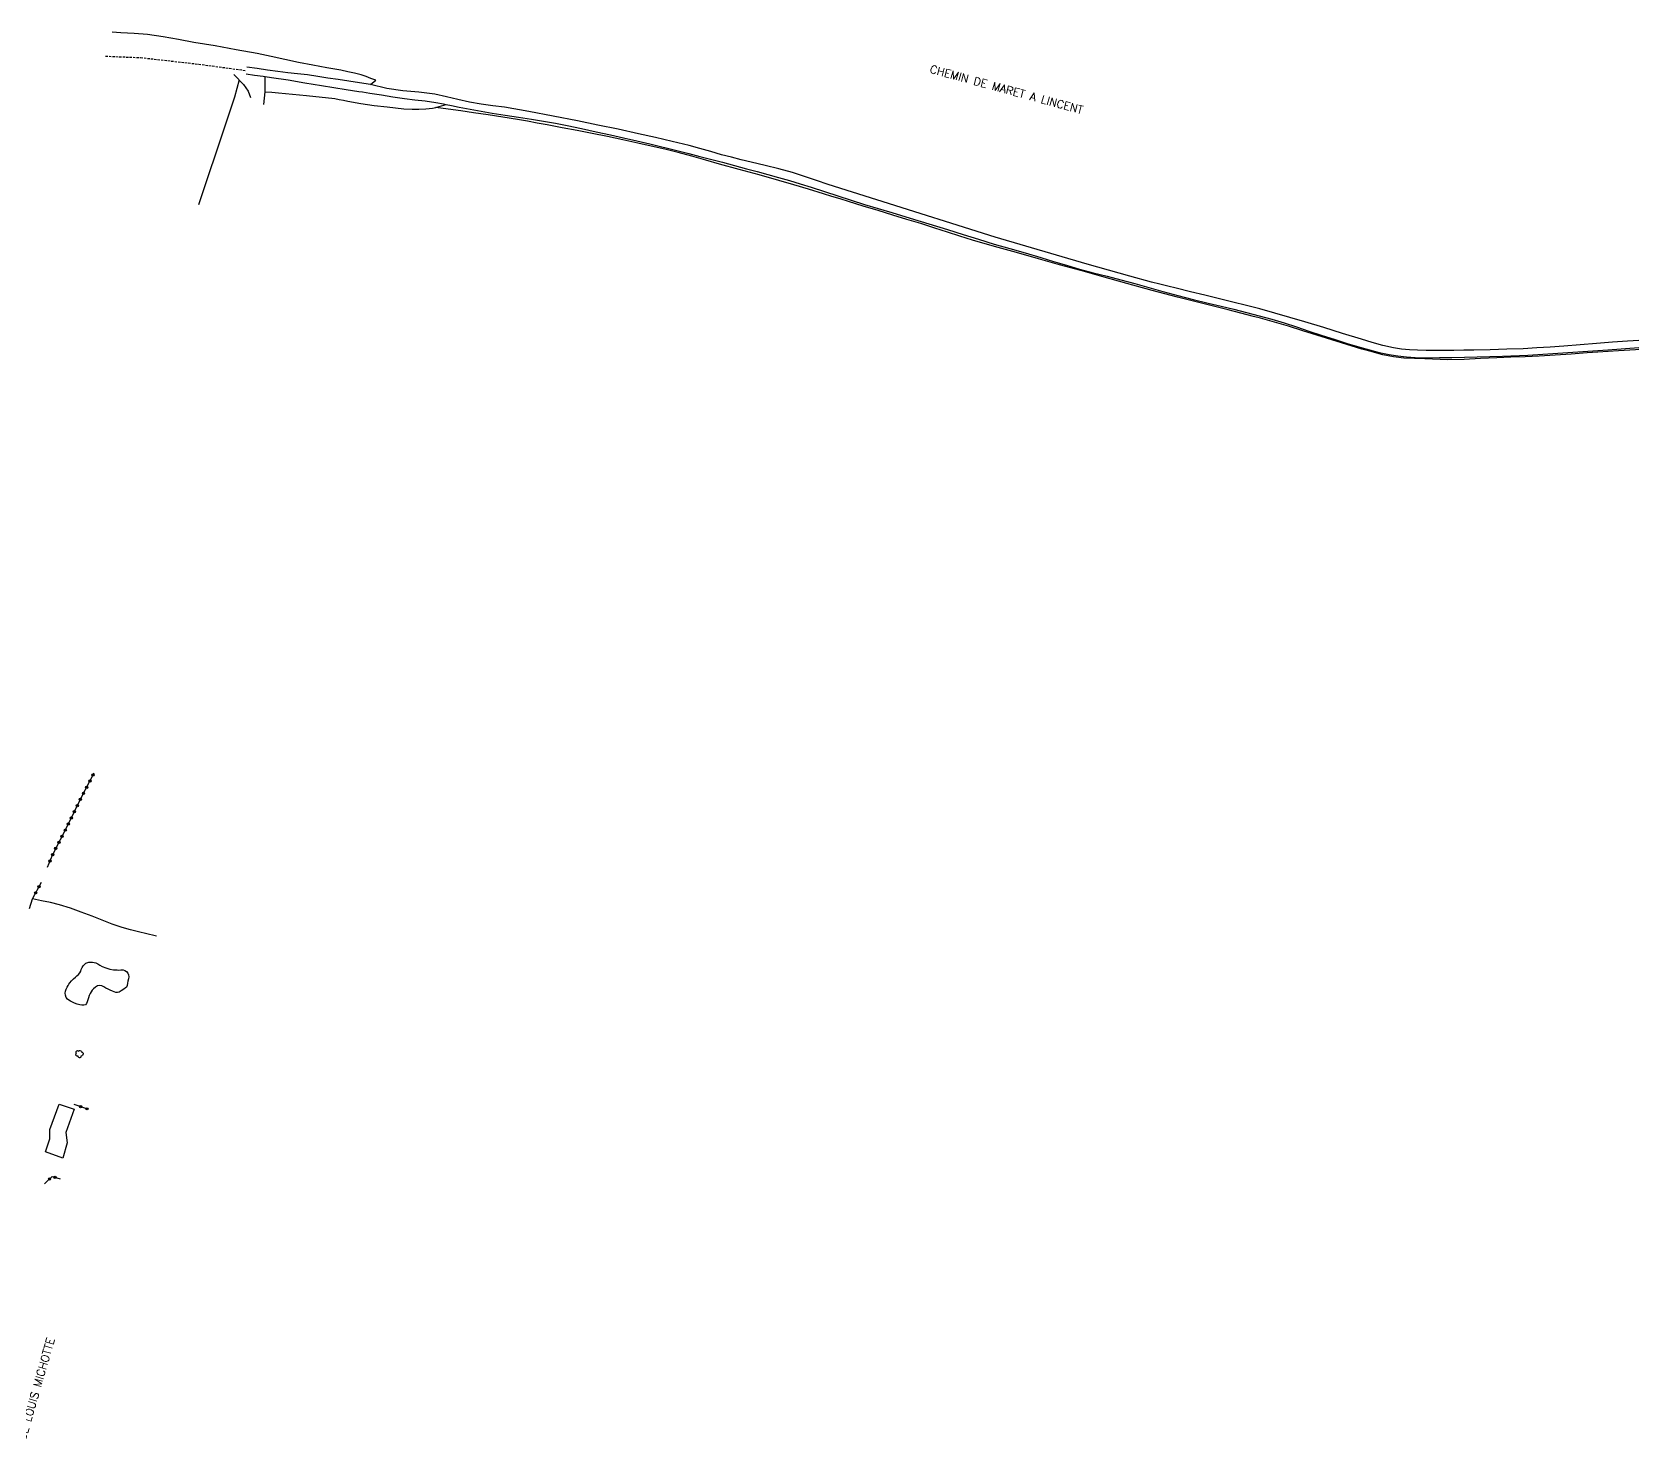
# Model space of a CAD drawing. Header units: millimetres. Extents: x 194000 to 195000, y 155999 to 157001.
# Drawn here: x 194648.7 to 195000, y 156020.3 to 156329.8 of the extents above; entities that cross this region are included whole.
import ezdxf

# ---------------------------------------------------------------- set-up
doc = ezdxf.new("R2010")
doc.units = ezdxf.units.MM
doc.linetypes.add('DASHED', pattern=[0.75, 0.5, -0.25])
doc.layers.get('0').update_dxf_attribs({"linetype": 'CONTINUOUS'})
for name, color, linetype in [('W0017', 7, 'CONTINUOUS'), ('W0070', 7, 'DASHED'), ('W0071', 7, 'CONTINUOUS'), ('W0104', 1, 'CONTINUOUS'), ('W0120', 7, 'CONTINUOUS'), ('W0211', 2, 'CONTINUOUS'), ('W0300', 7, 'CONTINUOUS'), ('W0323', 7, 'CONTINUOUS'), ('W0330', 7, 'CONTINUOUS'), ('W0510', 5, 'CONTINUOUS'), ('W0515', 5, 'CONTINUOUS'), ('W0989', 7, 'CONTINUOUS')]:
    doc.layers.add(name, color=color, linetype=linetype)
doc.styles.get("Standard").update_dxf_attribs({"font": 'romans.shx', "width": 0.85})

# ---------------------------------------------------------------- blocks, each defined once
blk = doc.blocks.new('T300')
for p, q in [((-0.8, 0.51), (-0.86, 0.34)), ((-0.86, 0.34), (-0.86, 0.17)), ((-0.86, 0.17), (-0.74, 0.06)), ((-0.69, 0.63), (-0.8, 0.51)), ((-0.8, -0.06), (-0.74, 0.06)), ((-0.74, 0.06), (-0.69, 0.11)), ((-0.57, 0.69), (-0.69, 0.63)), ((-0.46, 0.69), (-0.57, 0.69)), ((-0.29, 0.63), (-0.46, 0.69)), ((-0.29, 0.63), (-0.17, 0.74)), ((-0.23, 0.57), (-0.29, 0.63)), ((-0.17, 0.74), (-0.06, 0.8)), ((-0.06, 0.8), (0.06, 0.8)), ((0.06, 0.8), (0.23, 0.74)), ((0.23, 0.74), (0.34, 0.63)), ((0.34, 0.63), (0.4, 0.51)), ((0.46, 0.46), (0.34, 0.46)), ((0.4, 0.51), (0.4, 0.46)), ((0.57, 0.4), (0.46, 0.46)), ((0.57, 0.4), (0.69, 0.29)), ((0.69, 0.29), (0.74, 0.17)), ((0.74, 0.06), (0.69, -0.17)), ((0.74, 0.17), (0.74, 0.06)), ((-0.8, -0.17), (-0.8, -0.06)), ((-0.8, -0.23), (-0.8, -0.17)), ((-0.74, -0.34), (-0.8, -0.23)), ((-0.69, -0.4), (-0.74, -0.34)), ((-0.51, -0.46), (-0.69, -0.4)), ((-0.4, -0.46), (-0.51, -0.46)), ((-0.4, -0.46), (-0.34, -0.46)), ((-0.34, -0.46), (-0.34, -0.4)), ((-0.34, -0.51), (-0.34, -0.46)), ((-0.29, -0.63), (-0.34, -0.51)), ((-0.17, -0.74), (-0.29, -0.63)), ((-0.06, -0.8), (-0.17, -0.74)), ((0.06, -0.8), (-0.06, -0.8)), ((0.17, -0.74), (0.06, -0.8)), ((0.23, -0.69), (0.17, -0.74)), ((0.29, -0.46), (0.23, -0.46)), ((0.29, -0.63), (0.23, -0.69)), ((0.46, -0.4), (0.29, -0.46)), ((0.34, -0.51), (0.29, -0.63)), ((0.34, -0.51), (0.34, -0.46)), ((0.57, -0.34), (0.46, -0.4)), ((0.63, -0.29), (0.57, -0.34)), ((0.69, -0.17), (0.63, -0.29))]:
    blk.add_line(p, q)
blk = doc.blocks.new('t323o')
at = {"color": 0, "linetype": 'Continuous'}
for radius in [0.25, 0.15]:
    blk.add_circle((0, 0), radius, dxfattribs=at)

msp = doc.modelspace()

# ---------------------------------------------------------------- linework, layer by layer
at = {"layer": 'W0017'}
for points in [[(194692.83, 156320.51), (194694.93, 156318.34), (194695.95, 156316.82), (194696.46, 156315.45)], [(194699.63, 156316.72), (194699.67, 156320.05)], [(194699.35, 156313.9), (194699.63, 156316.72)]]:
    msp.add_lwpolyline(points, dxfattribs=at)
at = {"layer": 'W0070'}
msp.add_lwpolyline([(194664.77, 156324.5), (194672.42, 156324.2), (194685.13, 156322.76), (194695.48, 156321.37)], dxfattribs=at)
at = {"layer": 'W0071'}
for points in [[(194695.48, 156320.61), (194697.33, 156320.36), (194699.19, 156320.11), (194699.67, 156320.05), (194701.04, 156319.86), (194704.68, 156319.3), (194708.31, 156318.71), (194711.94, 156318.12), (194714.67, 156317.68), (194717.39, 156317.24), (194720.12, 156316.81), (194720.93, 156316.69), (194721.74, 156316.57), (194722.55, 156316.45)], [(194722.65, 156318.3), (194720.3, 156318.66), (194717.95, 156319.02), (194715.61, 156319.38), (194713.38, 156319.72), (194711.15, 156320.07), (194708.92, 156320.39), (194706.75, 156320.65), (194704.59, 156320.89), (194702.42, 156321.15), (194700.17, 156321.46), (194697.91, 156321.8), (194695.66, 156322.13)], [(194722.55, 156316.45), (194725.06, 156316.05), (194727.58, 156315.64), (194730.09, 156315.26), (194732.38, 156314.98), (194734.66, 156314.71), (194736.94, 156314.38), (194738.66, 156314.06), (194739.23, 156313.94), (194740.37, 156313.7), (194742.08, 156313.35), (194744.47, 156312.9), (194746.86, 156312.47), (194749.26, 156312.05), (194752.14, 156311.61), (194755.02, 156311.2), (194757.89, 156310.75), (194760.5, 156310.3), (194763.1, 156309.82), (194765.69, 156309.32), (194768.85, 156308.67), (194772, 156307.98), (194775.15, 156307.28), (194778.02, 156306.64), (194780.88, 156305.98), (194783.75, 156305.33)], [(195000, 156262.34), (194997.48, 156262.18), (194994.27, 156261.96), (194990.71, 156261.67), (194987.16, 156261.37), (194983.6, 156261.09), (194980.63, 156260.88), (194977.66, 156260.69), (194974.69, 156260.53), (194971.1, 156260.4), (194967.51, 156260.31), (194963.92, 156260.24), (194961.73, 156260.2), (194959.54, 156260.16), (194957.35, 156260.15), (194955.44, 156260.13), (194953.53, 156260.13), (194951.63, 156260.19), (194949.86, 156260.3), (194948.09, 156260.46), (194946.34, 156260.7), (194943.99, 156261.23), (194941.67, 156261.91), (194939.35, 156262.61), (194935.22, 156263.85), (194931.11, 156265.14), (194926.98, 156266.41), (194923.71, 156267.38), (194920.42, 156268.33), (194917.13, 156269.24), (194914.18, 156270), (194911.23, 156270.73), (194908.28, 156271.46), (194905.13, 156272.23), (194901.97, 156273), (194898.81, 156273.78), (194897.02, 156274.21), (194895.23, 156274.65), (194893.43, 156275.1), (194888.73, 156276.36), (194884.04, 156277.68), (194879.35, 156279), (194859.25, 156284.95), (194833.42, 156293.07), (194822.76, 156296.44), (194820.17, 156297.33), (194817.58, 156298.21), (194814.97, 156299.04), (194811.96, 156299.85), (194808.94, 156300.58), (194805.92, 156301.31), (194803.76, 156301.86), (194801.6, 156302.4), (194799.45, 156302.95), (194797.08, 156303.62), (194794.71, 156304.3), (194792.34, 156304.95), (194788.66, 156305.87), (194784.97, 156306.73), (194781.27, 156307.55), (194776.82, 156308.52), (194772.37, 156309.45), (194767.91, 156310.35), (194762.61, 156311.4), (194757.3, 156312.41), (194751.98, 156313.32), (194749.43, 156313.68), (194746.87, 156314.02), (194744.33, 156314.43), (194741.81, 156315), (194739.3, 156315.63), (194736.77, 156316.19), (194733.28, 156316.64), (194729.76, 156316.95), (194726.27, 156317.45), (194725.06, 156317.72), (194723.86, 156318.01), (194722.65, 156318.3)], [(194783.75, 156305.33), (194785.82, 156304.81), (194787.89, 156304.3), (194789.96, 156303.78), (194792.31, 156303.19), (194794.66, 156302.59), (194797.01, 156301.99), (194799.64, 156301.3), (194802.26, 156300.6), (194804.89, 156299.89), (194807.22, 156299.27), (194809.56, 156298.65), (194811.89, 156298), (194814.27, 156297.31), (194816.66, 156296.59), (194819.03, 156295.85), (194821.94, 156294.91), (194824.85, 156293.94), (194827.76, 156292.99), (194830.72, 156292.08), (194833.68, 156291.2), (194836.64, 156290.31), (194840.7, 156289.07), (194844.77, 156287.84), (194848.83, 156286.59), (194852.24, 156285.53), (194855.65, 156284.46), (194859.06, 156283.42), (194862.45, 156282.42), (194865.83, 156281.46), (194869.22, 156280.48), (194872.04, 156279.63), (194874.86, 156278.77), (194877.68, 156277.95), (194880.7, 156277.14), (194883.74, 156276.38), (194886.77, 156275.6), (194889.82, 156274.76), (194892.86, 156273.89), (194895.9, 156273.05), (194899.22, 156272.17), (194902.53, 156271.31), (194905.86, 156270.47), (194908.64, 156269.81), (194911.43, 156269.15), (194914.2, 156268.47), (194916.97, 156267.73), (194919.72, 156266.96), (194922.46, 156266.15), (194925.17, 156265.29), (194927.86, 156264.39), (194930.56, 156263.5), (194933.37, 156262.59), (194936.19, 156261.7), (194939.02, 156260.87), (194941.12, 156260.28), (194943.24, 156259.73), (194945.37, 156259.27), (194947.27, 156258.98), (194949.19, 156258.76), (194951.1, 156258.61), (194953.77, 156258.52), (194956.43, 156258.57), (194959.1, 156258.62), (194964.65, 156258.73), (194970.2, 156258.91), (194975.75, 156259.09)], [(194975.75, 156259.09), (194993.25, 156260.31), (195000, 156260.81)]]:
    msp.add_lwpolyline(points, dxfattribs=at)
at = {"layer": 'W0104'}
msp.add_lwpolyline([(194656.38, 156086.85), (194655.41, 156083.52), (194651.6, 156084.85), (194652.61, 156087.73), (194652.61, 156089.73), (194654.58, 156095.33), (194657.86, 156094.18), (194656.09, 156089.13)], close=True, dxfattribs=at)
at = {"layer": 'W0120'}
msp.add_lwpolyline([(194648.15, 156138.07), (194648.81, 156140.19)], dxfattribs=at)
at = {"layer": 'W0211'}
for points in [[(194722.65, 156318.3), (194723.85, 156319.23), (194722.79, 156319.63), (194721.73, 156320.03), (194720.65, 156320.39), (194719.19, 156320.78), (194717.71, 156321.1), (194716.23, 156321.41), (194713.14, 156321.97), (194710.05, 156322.53), (194706.96, 156323.12), (194703.95, 156323.76), (194700.95, 156324.42), (194697.94, 156325.06), (194693.33, 156325.92), (194688.71, 156326.73), (194684.08, 156327.52), (194680.71, 156328.14), (194677.34, 156328.75), (194673.95, 156329.24), (194671.03, 156329.49), (194668.1, 156329.64), (194666.22, 156329.76)], [(194699.63, 156316.72), (194701.11, 156316.6), (194702.6, 156316.49), (194704.08, 156316.36), (194705.61, 156316.21), (194707.14, 156316.04), (194708.66, 156315.87), (194710.75, 156315.65), (194712.84, 156315.44), (194714.92, 156315.22)], [(194714.92, 156315.22), (194715.86, 156315.04), (194716.79, 156314.85), (194717.73, 156314.67), (194720.59, 156314.18), (194723.47, 156313.75), (194726.36, 156313.4), (194728.17, 156313.19), (194729.98, 156313.01), (194731.79, 156312.92), (194733.27, 156312.91), (194734.75, 156312.96), (194736.21, 156313.13), (194736.94, 156313.3), (194737.22, 156313.36), (194738.23, 156313.65), (194739.23, 156313.94)]]:
    msp.add_lwpolyline(points, dxfattribs=at)
at = {"layer": 'W0323'}
for points in [[(194652.06, 156147.12), (194653.15, 156149.79), (194656.66, 156156.64), (194659.42, 156162.3), (194662.27, 156167.74)], [(194648.81, 156140.19), (194650.73, 156143.89)], [(194660.88, 156094.23), (194657.88, 156095.22)], [(194651.43, 156077.88), (194653.08, 156079.51), (194654.83, 156078.95)]]:
    msp.add_lwpolyline(points, dxfattribs=at)
at = {"layer": 'W0330'}
for points in [[(194693.99, 156319.31), (194692.94, 156315.57), (194691.03, 156309.86), (194685.08, 156292.01)], [(195000, 156260.36), (194999.3, 156260.3), (194995.57, 156260.03), (194993.29, 156259.88), (194991.01, 156259.74), (194988.72, 156259.6), (194985.21, 156259.36), (194981.71, 156259.13), (194978.2, 156258.92), (194975.11, 156258.77), (194972.01, 156258.65), (194968.92, 156258.53), (194965.36, 156258.35), (194961.81, 156258.17), (194958.25, 156258.11), (194956.58, 156258.14), (194954.91, 156258.21), (194953.24, 156258.29), (194950.92, 156258.37), (194948.61, 156258.48), (194946.32, 156258.72), (194944.01, 156259.19), (194941.72, 156259.81), (194939.44, 156260.46), (194936.14, 156261.43), (194932.86, 156262.45), (194929.58, 156263.48), (194926.51, 156264.45), (194923.43, 156265.42), (194920.34, 156266.34), (194918.82, 156266.76), (194917.3, 156267.18), (194915.78, 156267.59), (194910.24, 156269.02), (194904.69, 156270.4), (194899.14, 156271.79), (194893.61, 156273.29), (194888.08, 156274.79), (194882.56, 156276.31), (194877.96, 156277.6), (194873.36, 156278.9), (194868.76, 156280.19), (194863.95, 156281.54), (194859.13, 156282.89), (194854.32, 156284.24), (194851.57, 156285.14), (194848.82, 156286.04), (194846.07, 156286.92), (194843.02, 156287.88), (194839.95, 156288.82), (194836.89, 156289.76), (194833.65, 156290.73), (194830.4, 156291.71), (194827.16, 156292.7), (194825.34, 156293.27), (194823.52, 156293.85), (194821.7, 156294.42), (194818.47, 156295.41), (194815.23, 156296.39), (194811.98, 156297.34), (194807.66, 156298.55), (194803.32, 156299.72), (194798.99, 156300.9), (194795.98, 156301.75), (194792.96, 156302.61), (194789.94, 156303.42), (194787.01, 156304.14), (194784.08, 156304.82), (194781.14, 156305.47), (194777.82, 156306.21), (194774.49, 156306.93), (194771.16, 156307.61), (194767.88, 156308.25), (194764.58, 156308.86), (194761.29, 156309.47), (194759.14, 156309.87), (194756.99, 156310.27), (194754.83, 156310.65), (194751.62, 156311.17), (194748.4, 156311.66), (194745.18, 156312.13), (194742.43, 156312.52), (194739.69, 156312.91), (194736.94, 156313.3)]]:
    msp.add_lwpolyline(points, dxfattribs=at)
at = {"layer": 'W0510'}
msp.add_lwpolyline([(194675.86, 156132.07), (194675.61, 156132.13), (194673.77, 156132.58), (194671.98, 156133.01), (194670.2, 156133.44), (194668.42, 156133.92), (194666.21, 156134.7), (194664.02, 156135.58), (194661.83, 156136.44), (194659.46, 156137.32), (194657.08, 156138.18), (194654.68, 156138.93), (194652.73, 156139.39), (194650.77, 156139.79), (194648.81, 156140.19)], dxfattribs=at)
at = {"layer": 'W0515'}
msp.add_lwpolyline([(194666.27, 156120.02), (194665.79, 156120.23), (194665.32, 156120.46), (194664.85, 156120.7), (194664.41, 156120.94), (194663.96, 156121.18), (194663.52, 156121.28), (194663.02, 156121.15), (194662.54, 156120.86), (194662.11, 156120.51), (194661.83, 156120.21), (194661.58, 156119.88), (194661.37, 156119.52), (194661.17, 156119.06), (194661.02, 156118.58), (194660.86, 156118.1), (194660.73, 156117.7), (194660.59, 156117.3), (194660.37, 156117.02), (194660.02, 156116.92), (194659.59, 156116.94), (194659.17, 156117), (194658.57, 156117.15), (194657.99, 156117.41), (194657.42, 156117.69), (194657.06, 156117.86), (194656.71, 156118.04), (194656.42, 156118.26), (194656.15, 156118.65), (194655.97, 156119.11), (194655.9, 156119.57), (194655.98, 156120.02), (194656.17, 156120.47), (194656.4, 156120.91), (194656.57, 156121.22), (194656.76, 156121.52), (194656.96, 156121.82), (194657.33, 156122.27), (194657.73, 156122.7), (194658.15, 156123.11), (194658.49, 156123.4), (194658.84, 156123.68), (194659.14, 156124), (194659.32, 156124.37), (194659.46, 156124.78), (194659.63, 156125.17), (194659.87, 156125.53), (194660.14, 156125.88), (194660.45, 156126.14), (194661.11, 156126.35), (194661.87, 156126.34), (194662.6, 156126.2), (194663.07, 156125.98), (194663.54, 156125.7), (194664.01, 156125.44), (194664.82, 156125.11), (194665.67, 156124.86), (194666.53, 156124.7), (194666.9, 156124.67), (194667.27, 156124.65), (194667.64, 156124.64), (194668.11, 156124.65), (194668.59, 156124.66), (194669, 156124.56), (194669.34, 156124.31), (194669.62, 156123.96), (194669.8, 156123.58), (194669.83, 156123.15), (194669.75, 156122.68), (194669.64, 156122.22), (194669.58, 156121.75), (194669.5, 156121.27), (194669.31, 156120.88), (194669.08, 156120.66), (194668.8, 156120.49), (194668.51, 156120.32), (194668.14, 156120.07), (194667.76, 156119.83), (194667.36, 156119.7), (194667, 156119.74), (194666.63, 156119.87)], close=True, dxfattribs=at)

# ---------------------------------------------------------------- block references
at = {"layer": 'W0300'}
msp.add_blockref('T300', (194659.09, 156106.25), dxfattribs=at)
at = {"layer": 'W0323'}
for p, rotation in [((194660.64, 156164.62), 62.36005080807109), ((194661.33, 156165.95), 62.36005080807109), ((194662.03, 156167.28), 62.36005080807109), ((194659.26, 156161.96), 64.02036748010305), ((194659.94, 156163.29), 62.36005080807109), ((194657.29, 156157.91), 64.02036748010305), ((194657.94, 156159.26), 64.02036748010305), ((194658.6, 156160.61), 64.02036748010305), ((194655.26, 156153.9), 62.80564290845142), ((194655.94, 156155.23), 62.80564290845142), ((194656.63, 156156.56), 62.80564290845142), ((194653.88, 156151.23), 62.80564290845142), ((194654.57, 156152.56), 62.80564290845142), ((194652.63, 156148.51), 67.91816518705521), ((194653.2, 156149.89), 62.80564290845142), ((194649.5, 156141.52), 62.56168017942209), ((194650.19, 156142.85), 62.56168017942209), ((194659.3, 156094.75), 161.6039155291666), ((194660.73, 156094.28), 161.6039155291666), ((194652.5, 156078.93), 44.63373059961074), ((194653.73, 156079.3), 342.225985505148)]:
    msp.add_blockref('t323o', p, dxfattribs=dict(at, rotation=rotation))

# ---------------------------------------------------------------- texts
at = {"layer": 'W0989'}
for s, rotation, p in [('CHEMIN DE MARET A LINCENT', 344.7526, (194844.82, 156320.93)), ('RUE LOUIS MICHOTTE  ', 73.9233, (194646.78, 156020.06))]:
    msp.add_text(s, height=1.75, rotation=rotation, dxfattribs=at).set_placement(p)

doc.saveas('drawing.dxf')
